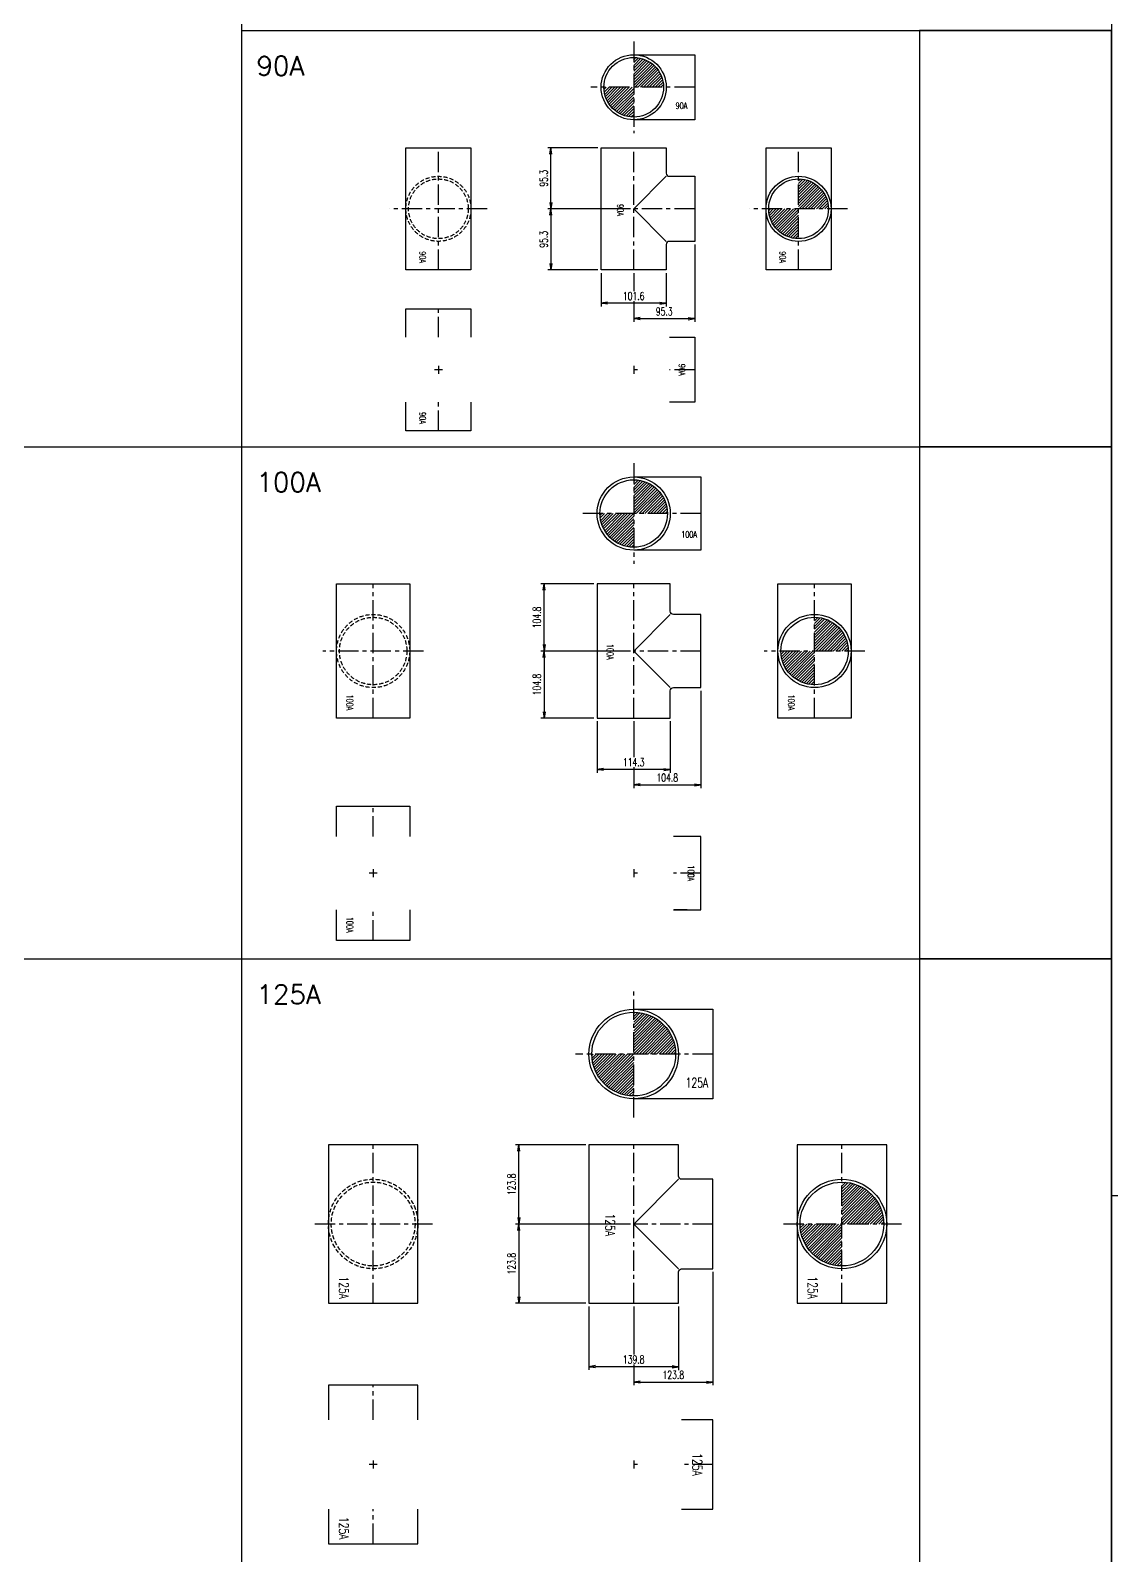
# Model space of a CAD drawing. Header units: millimetres. Extents: x 2090 to 42062, y -14812 to 2738.
# Drawn here: x 6637 to 8325, y -3684 to -1302 of the extents above; entities that cross this region are included whole.
import ezdxf

# ---------------------------------------------------------------- set-up
doc = ezdxf.new("R2010")
doc.units = ezdxf.units.MM
doc.header["$PDMODE"] = 35
for name, pattern in [('CENTER', [50.79999999999998, 31.75, -6.349999999999998, 6.349999999999998, -6.349999999999998]), ('CENTER2', [1.125, 0.75, -0.125, 0.125, -0.125]), ('HIDDEN', [9.524999999999999, 6.35, -3.175])]:
    doc.linetypes.add(name, pattern=pattern)
for name, color, linetype in [('#配管（SUS)', 220, 'Continuous'), ('DIM', 1, 'Continuous'), ('skeleton', 7, 'Continuous')]:
    doc.layers.add(name, color=color, linetype=linetype)
doc.styles.add('kpk', font='romans.shx', dxfattribs={"width": 0.7, "bigfont": 'extfont2.shx'})
doc.styles.get("Standard").update_dxf_attribs({"font": 'romans.shx', "bigfont": 'extfont.shx'})
doc.dimstyles.new('1／5～KPK', dxfattribs={"dimscale": 5, "dimtxt": 2.5, "dimasz": 2, "dimexe": 1, "dimexo": 1, "dimgap": 1, "dimtad": 3, "dimdsep": 46, "dimtxsty": 'kpk', "dimblk": 'OPEN', "dimcen": 2.5, "dimclrd": 9, "dimclre": 9, "dimclrt": 4, "dimadec": 1, "dimazin": 2, "dimtfac": 1, "dimtmove": 0, "dimatfit": 2, "dimldrblk": 'OPEN', "dimfxl": 1, "dimtfill": 1, "dimlwd": -1, "dimlwe": -1, "dimarcsym": 1})

# ---------------------------------------------------------------- blocks, each defined once
blk = doc.blocks.new('_Open')
at = {"color": 0, "linetype": 'ByBlock', "lineweight": -2}
for p, q in [((-1, 0.1666666666666666), (0, 0)), ((-1, -0.1666666666666666), (0, 0)), ((0, 0), (-1, 0))]:
    blk.add_line(p, q, dxfattribs=at)
blk = doc.blocks.new('*D237')
at = {"layer": 'Defpoints', "color": 0, "linetype": 'ByBlock', "transparency": 16777216}
for p in [(7674.552538908018, -1631.735004271252), (7579.252538908029, -1676.235004271252), (7674.552538908018, -1752.387991313519)]:
    blk.add_point(p, dxfattribs=at)
at = {"layer": 'DIM', "color": 9, "transparency": 16777216}
for p, q in [((7674.552538908018, -1636.735004271252), (7674.552538908018, -1757.387991313519)), ((7579.252538908029, -1681.235004271252), (7579.252538908029, -1757.387991313519)), ((7589.252538908029, -1752.387991313519), (7664.552538908018, -1752.387991313519))]:
    blk.add_line(p, q, dxfattribs=at)
at = {"layer": 'DIM', "color": 9, "linetype": 'ByBlock', "transparency": 16777216, "xscale": 10, "yscale": 10, "zscale": 10, "rotation": 180}
blk.add_blockref('_Open', (7579.252538908029, -1752.387991313519), dxfattribs=at)
at = {"layer": 'DIM', "color": 9, "linetype": 'ByBlock', "transparency": 16777216, "xscale": 10, "yscale": 10, "zscale": 10}
blk.add_blockref('_Open', (7674.552538908018, -1752.387991313519), dxfattribs=at)
at = {"layer": 'DIM', "color": 4, "linetype": 'ByBlock', "transparency": 16777216, "insert": (7626.902538908023, -1741.137991313519), "char_height": 12.5, "attachment_point": 5, "style": 'kpk', "bg_fill": 3, "box_fill_scale": 1.1, "bg_fill_color": 256, "bg_fill_true_color": 13158600, "bg_fill_transparency": 0}
blk.add_mtext('95.3', dxfattribs=at)
blk = doc.blocks.new('*D238')
at = {"layer": 'Defpoints', "color": 0, "linetype": 'ByBlock', "transparency": 16777216}
for p in [(7528.452538908026, -1676.235004271252), (7630.052538908018, -1676.235004271252), (7528.452538908026, -1728.387991313519)]:
    blk.add_point(p, dxfattribs=at)
at = {"layer": 'DIM', "color": 9, "transparency": 16777216}
for p, q in [((7528.452538908026, -1681.235004271252), (7528.452538908026, -1733.387991313519)), ((7630.052538908018, -1681.235004271252), (7630.052538908018, -1733.387991313519)), ((7620.052538908018, -1728.387991313519), (7538.452538908026, -1728.387991313519))]:
    blk.add_line(p, q, dxfattribs=at)
at = {"layer": 'DIM', "color": 9, "linetype": 'ByBlock', "transparency": 16777216, "xscale": 10, "yscale": 10, "zscale": 10, "rotation": 180}
blk.add_blockref('_Open', (7528.452538908026, -1728.387991313519), dxfattribs=at)
at = {"layer": 'DIM', "color": 9, "linetype": 'ByBlock', "transparency": 16777216, "xscale": 10, "yscale": 10, "zscale": 10}
blk.add_blockref('_Open', (7630.052538908018, -1728.387991313519), dxfattribs=at)
at = {"layer": 'DIM', "color": 4, "linetype": 'ByBlock', "transparency": 16777216, "insert": (7579.252538908022, -1717.137991313519), "char_height": 12.5, "attachment_point": 5, "style": 'kpk', "bg_fill": 3, "box_fill_scale": 1.1, "bg_fill_color": 256, "bg_fill_true_color": 13158600, "bg_fill_transparency": 0}
blk.add_mtext('101.6', dxfattribs=at)
blk = doc.blocks.new('*D239')
at = {"layer": 'Defpoints', "color": 0, "linetype": 'ByBlock', "transparency": 16777216}
for p in [(7579.252538908033, -1580.935004271265), (7449.950269848992, -1676.235004271253), (7528.45253890803, -1676.235004271253)]:
    blk.add_point(p, dxfattribs=at)
at = {"layer": 'DIM', "color": 9, "transparency": 16777216}
for p, q in [((7574.252538908033, -1580.935004271265), (7444.950269848992, -1580.935004271265)), ((7449.950269848992, -1590.935004271265), (7449.950269848992, -1666.235004271253)), ((7523.45253890803, -1676.235004271253), (7444.950269848992, -1676.235004271253))]:
    blk.add_line(p, q, dxfattribs=at)
at = {"layer": 'DIM', "color": 9, "linetype": 'ByBlock', "transparency": 16777216, "xscale": 10, "yscale": 10, "zscale": 10}
for p, rotation in [((7449.950269848992, -1580.935004271265), 90), ((7449.950269848992, -1676.235004271253), 270)]:
    blk.add_blockref('_Open', p, dxfattribs=dict(at, rotation=rotation))
at = {"layer": 'DIM', "color": 4, "linetype": 'ByBlock', "transparency": 16777216, "insert": (7438.700269848991, -1628.58500427126), "char_height": 12.5, "attachment_point": 5, "rotation": 90, "style": 'kpk', "bg_fill": 3, "box_fill_scale": 1.1, "bg_fill_color": 256, "bg_fill_true_color": 13158600, "bg_fill_transparency": 0}
blk.add_mtext('95.3', dxfattribs=at)
blk = doc.blocks.new('*D240')
at = {"layer": 'Defpoints', "color": 0, "linetype": 'ByBlock', "transparency": 16777216}
for p in [(7449.950269848992, -1485.635004271276), (7528.45253890803, -1485.635004271276), (7579.252538908033, -1580.935004271265)]:
    blk.add_point(p, dxfattribs=at)
at = {"layer": 'DIM', "color": 9, "transparency": 16777216}
for p, q in [((7523.45253890803, -1485.635004271276), (7444.950269848992, -1485.635004271276)), ((7449.950269848992, -1570.935004271265), (7449.950269848992, -1495.635004271276)), ((7574.252538908033, -1580.935004271265), (7444.950269848992, -1580.935004271265))]:
    blk.add_line(p, q, dxfattribs=at)
at = {"layer": 'DIM', "color": 9, "linetype": 'ByBlock', "transparency": 16777216, "xscale": 10, "yscale": 10, "zscale": 10}
for p, rotation in [((7449.950269848992, -1485.635004271276), 90), ((7449.950269848992, -1580.935004271265), 270)]:
    blk.add_blockref('_Open', p, dxfattribs=dict(at, rotation=rotation))
at = {"layer": 'DIM', "color": 4, "linetype": 'ByBlock', "transparency": 16777216, "insert": (7438.700269848991, -1533.285004271272), "char_height": 12.5, "attachment_point": 5, "rotation": 90, "style": 'kpk', "bg_fill": 3, "box_fill_scale": 1.1, "bg_fill_color": 256, "bg_fill_true_color": 13158600, "bg_fill_transparency": 0}
blk.add_mtext('95.3', dxfattribs=at)
blk = doc.blocks.new('*D241')
at = {"layer": 'Defpoints', "color": 0, "linetype": 'ByBlock', "transparency": 16777216}
for p in [(7439.292824963381, -2166.72579457863), (7522.102538908039, -2166.72579457863), (7579.252538908033, -2271.525794578618)]:
    blk.add_point(p, dxfattribs=at)
at = {"layer": 'DIM', "color": 9, "transparency": 16777216}
for p, q in [((7517.102538908039, -2166.72579457863), (7434.292824963381, -2166.72579457863)), ((7439.292824963381, -2261.525794578618), (7439.292824963381, -2176.72579457863)), ((7574.252538908033, -2271.525794578618), (7434.292824963381, -2271.525794578618))]:
    blk.add_line(p, q, dxfattribs=at)
at = {"layer": 'DIM', "color": 9, "linetype": 'ByBlock', "transparency": 16777216, "xscale": 10, "yscale": 10, "zscale": 10}
for p, rotation in [((7439.292824963381, -2166.72579457863), 90), ((7439.292824963381, -2271.525794578618), 270)]:
    blk.add_blockref('_Open', p, dxfattribs=dict(at, rotation=rotation))
at = {"layer": 'DIM', "color": 4, "linetype": 'ByBlock', "transparency": 16777216, "insert": (7428.042824963378, -2219.125794578626), "char_height": 12.5, "attachment_point": 5, "rotation": 90, "style": 'kpk', "bg_fill": 3, "box_fill_scale": 1.1, "bg_fill_color": 256, "bg_fill_true_color": 13158600, "bg_fill_transparency": 0}
blk.add_mtext('104.8', dxfattribs=at)
blk = doc.blocks.new('*D242')
at = {"layer": 'Defpoints', "color": 0, "linetype": 'ByBlock', "transparency": 16777216}
for p in [(7579.252538908033, -2271.525794578618), (7439.292824963381, -2376.325794578606), (7522.102538908039, -2376.325794578606)]:
    blk.add_point(p, dxfattribs=at)
at = {"layer": 'DIM', "color": 9, "transparency": 16777216}
for p, q in [((7574.252538908033, -2271.525794578618), (7434.292824963381, -2271.525794578618)), ((7439.292824963381, -2281.525794578618), (7439.292824963381, -2366.325794578606)), ((7517.102538908039, -2376.325794578606), (7434.292824963381, -2376.325794578606))]:
    blk.add_line(p, q, dxfattribs=at)
at = {"layer": 'DIM', "color": 9, "linetype": 'ByBlock', "transparency": 16777216, "xscale": 10, "yscale": 10, "zscale": 10}
for p, rotation in [((7439.292824963381, -2271.525794578618), 90), ((7439.292824963381, -2376.325794578606), 270)]:
    blk.add_blockref('_Open', p, dxfattribs=dict(at, rotation=rotation))
at = {"layer": 'DIM', "color": 4, "linetype": 'ByBlock', "transparency": 16777216, "insert": (7428.042824963378, -2323.925794578614), "char_height": 12.5, "attachment_point": 5, "rotation": 90, "style": 'kpk', "bg_fill": 3, "box_fill_scale": 1.1, "bg_fill_color": 256, "bg_fill_true_color": 13158600, "bg_fill_transparency": 0}
blk.add_mtext('104.8', dxfattribs=at)
blk = doc.blocks.new('*D243')
at = {"layer": 'Defpoints', "color": 0, "linetype": 'ByBlock', "transparency": 16777216}
for p in [(7684.052538908032, -2328.675794578611), (7579.252538908037, -2376.325794578605), (7684.052538908032, -2480.531976559013)]:
    blk.add_point(p, dxfattribs=at)
at = {"layer": 'DIM', "color": 9, "transparency": 16777216}
for p, q in [((7684.052538908032, -2333.675794578611), (7684.052538908032, -2485.531976559013)), ((7579.252538908037, -2381.325794578605), (7579.252538908037, -2485.531976559013)), ((7589.252538908037, -2480.531976559013), (7674.052538908032, -2480.531976559013))]:
    blk.add_line(p, q, dxfattribs=at)
at = {"layer": 'DIM', "color": 9, "linetype": 'ByBlock', "transparency": 16777216, "xscale": 10, "yscale": 10, "zscale": 10, "rotation": 180}
blk.add_blockref('_Open', (7579.252538908037, -2480.531976559013), dxfattribs=at)
at = {"layer": 'DIM', "color": 9, "linetype": 'ByBlock', "transparency": 16777216, "xscale": 10, "yscale": 10, "zscale": 10}
blk.add_blockref('_Open', (7684.052538908032, -2480.531976559013), dxfattribs=at)
at = {"layer": 'DIM', "color": 4, "linetype": 'ByBlock', "transparency": 16777216, "insert": (7631.652538908034, -2469.281976559013), "char_height": 12.5, "attachment_point": 5, "style": 'kpk', "bg_fill": 3, "box_fill_scale": 1.1, "bg_fill_color": 256, "bg_fill_true_color": 13158600, "bg_fill_transparency": 0}
blk.add_mtext('104.8', dxfattribs=at)
blk = doc.blocks.new('*D244')
at = {"layer": 'Defpoints', "color": 0, "linetype": 'ByBlock', "transparency": 16777216}
for p in [(7522.102538908035, -2376.325794578605), (7636.402538908038, -2376.325794578605), (7522.102538908035, -2456.531976559013)]:
    blk.add_point(p, dxfattribs=at)
at = {"layer": 'DIM', "color": 9, "transparency": 16777216}
for p, q in [((7522.102538908035, -2381.325794578605), (7522.102538908035, -2461.531976559013)), ((7636.402538908038, -2381.325794578605), (7636.402538908038, -2461.531976559013)), ((7626.402538908038, -2456.531976559013), (7532.102538908035, -2456.531976559013))]:
    blk.add_line(p, q, dxfattribs=at)
at = {"layer": 'DIM', "color": 9, "linetype": 'ByBlock', "transparency": 16777216, "xscale": 10, "yscale": 10, "zscale": 10, "rotation": 180}
blk.add_blockref('_Open', (7522.102538908035, -2456.531976559013), dxfattribs=at)
at = {"layer": 'DIM', "color": 9, "linetype": 'ByBlock', "transparency": 16777216, "xscale": 10, "yscale": 10, "zscale": 10}
blk.add_blockref('_Open', (7636.402538908038, -2456.531976559013), dxfattribs=at)
at = {"layer": 'DIM', "color": 4, "linetype": 'ByBlock', "transparency": 16777216, "insert": (7579.252538908037, -2445.281976559013), "char_height": 12.5, "attachment_point": 5, "style": 'kpk', "bg_fill": 3, "box_fill_scale": 1.1, "bg_fill_color": 256, "bg_fill_true_color": 13158600, "bg_fill_transparency": 0}
blk.add_mtext('114.3', dxfattribs=at)
blk = doc.blocks.new('*D245')
at = {"layer": 'Defpoints', "color": 0, "linetype": 'ByBlock', "transparency": 16777216}
for p in [(7399.85655425756, -3042.612749845841), (7509.352538908024, -3042.612749845841), (7579.252538908033, -3166.41274984583)]:
    blk.add_point(p, dxfattribs=at)
at = {"layer": 'DIM', "color": 9, "transparency": 16777216}
for p, q in [((7504.352538908024, -3042.612749845841), (7394.85655425756, -3042.612749845841)), ((7399.85655425756, -3156.41274984583), (7399.85655425756, -3052.612749845841)), ((7574.252538908033, -3166.41274984583), (7394.85655425756, -3166.41274984583))]:
    blk.add_line(p, q, dxfattribs=at)
at = {"layer": 'DIM', "color": 9, "linetype": 'ByBlock', "transparency": 16777216, "xscale": 10, "yscale": 10, "zscale": 10}
for p, rotation in [((7399.85655425756, -3042.612749845841), 90), ((7399.85655425756, -3166.41274984583), 270)]:
    blk.add_blockref('_Open', p, dxfattribs=dict(at, rotation=rotation))
at = {"layer": 'DIM', "color": 4, "linetype": 'ByBlock', "transparency": 16777216, "insert": (7388.606554257557, -3104.512749845837), "char_height": 12.5, "attachment_point": 5, "rotation": 90, "style": 'kpk', "bg_fill": 3, "box_fill_scale": 1.1, "bg_fill_color": 256, "bg_fill_true_color": 13158600, "bg_fill_transparency": 0}
blk.add_mtext('123.8', dxfattribs=at)
blk = doc.blocks.new('*D246')
at = {"layer": 'Defpoints', "color": 0, "linetype": 'ByBlock', "transparency": 16777216}
for p in [(7579.252538908033, -3166.41274984583), (7399.85655425756, -3290.212749845819), (7509.352538908024, -3290.212749845819)]:
    blk.add_point(p, dxfattribs=at)
at = {"layer": 'DIM', "color": 9, "transparency": 16777216}
for p, q in [((7574.252538908033, -3166.41274984583), (7394.85655425756, -3166.41274984583)), ((7399.85655425756, -3176.41274984583), (7399.85655425756, -3280.212749845819)), ((7504.352538908024, -3290.212749845819), (7394.85655425756, -3290.212749845819))]:
    blk.add_line(p, q, dxfattribs=at)
at = {"layer": 'DIM', "color": 9, "linetype": 'ByBlock', "transparency": 16777216, "xscale": 10, "yscale": 10, "zscale": 10}
for p, rotation in [((7399.85655425756, -3166.41274984583), 90), ((7399.85655425756, -3290.212749845819), 270)]:
    blk.add_blockref('_Open', p, dxfattribs=dict(at, rotation=rotation))
at = {"layer": 'DIM', "color": 4, "linetype": 'ByBlock', "transparency": 16777216, "insert": (7388.606554257557, -3228.312749845826), "char_height": 12.5, "attachment_point": 5, "rotation": 90, "style": 'kpk', "bg_fill": 3, "box_fill_scale": 1.1, "bg_fill_color": 256, "bg_fill_true_color": 13158600, "bg_fill_transparency": 0}
blk.add_mtext('123.8', dxfattribs=at)
blk = doc.blocks.new('*D247')
at = {"layer": 'Defpoints', "color": 0, "linetype": 'ByBlock', "transparency": 16777216}
for p in [(7703.052538908018, -3236.312749845823), (7579.252538908029, -3290.212749845817), (7703.052538908018, -3413.25436139855)]:
    blk.add_point(p, dxfattribs=at)
at = {"layer": 'DIM', "color": 9, "transparency": 16777216}
for p, q in [((7703.052538908018, -3241.312749845823), (7703.052538908018, -3418.25436139855)), ((7579.252538908029, -3295.212749845817), (7579.252538908029, -3418.25436139855)), ((7589.252538908029, -3413.25436139855), (7693.052538908018, -3413.25436139855))]:
    blk.add_line(p, q, dxfattribs=at)
at = {"layer": 'DIM', "color": 9, "linetype": 'ByBlock', "transparency": 16777216, "xscale": 10, "yscale": 10, "zscale": 10, "rotation": 180}
blk.add_blockref('_Open', (7579.252538908029, -3413.25436139855), dxfattribs=at)
at = {"layer": 'DIM', "color": 9, "linetype": 'ByBlock', "transparency": 16777216, "xscale": 10, "yscale": 10, "zscale": 10}
blk.add_blockref('_Open', (7703.052538908018, -3413.25436139855), dxfattribs=at)
at = {"layer": 'DIM', "color": 4, "linetype": 'ByBlock', "transparency": 16777216, "insert": (7641.152538908023, -3402.00436139855), "char_height": 12.5, "attachment_point": 5, "style": 'kpk', "bg_fill": 3, "box_fill_scale": 1.1, "bg_fill_color": 256, "bg_fill_true_color": 13158600, "bg_fill_transparency": 0}
blk.add_mtext('123.8', dxfattribs=at)
blk = doc.blocks.new('*D248')
at = {"layer": 'Defpoints', "color": 0, "linetype": 'ByBlock', "transparency": 16777216}
for p in [(7509.352538908021, -3290.212749845817), (7649.152538908023, -3290.212749845817), (7509.352538908021, -3389.25436139855)]:
    blk.add_point(p, dxfattribs=at)
at = {"layer": 'DIM', "color": 9, "transparency": 16777216}
for p, q in [((7509.352538908021, -3295.212749845817), (7509.352538908021, -3394.25436139855)), ((7649.152538908023, -3295.212749845817), (7649.152538908023, -3394.25436139855)), ((7639.152538908023, -3389.25436139855), (7519.352538908021, -3389.25436139855))]:
    blk.add_line(p, q, dxfattribs=at)
at = {"layer": 'DIM', "color": 9, "linetype": 'ByBlock', "transparency": 16777216, "xscale": 10, "yscale": 10, "zscale": 10, "rotation": 180}
blk.add_blockref('_Open', (7509.352538908021, -3389.25436139855), dxfattribs=at)
at = {"layer": 'DIM', "color": 9, "linetype": 'ByBlock', "transparency": 16777216, "xscale": 10, "yscale": 10, "zscale": 10}
blk.add_blockref('_Open', (7649.152538908023, -3389.25436139855), dxfattribs=at)
at = {"layer": 'DIM', "color": 4, "linetype": 'ByBlock', "transparency": 16777216, "insert": (7579.252538908022, -3378.00436139855), "char_height": 12.5, "attachment_point": 5, "style": 'kpk', "bg_fill": 3, "box_fill_scale": 1.1, "bg_fill_color": 256, "bg_fill_true_color": 13158600, "bg_fill_transparency": 0}
blk.add_mtext('139.8', dxfattribs=at)
blk = doc.blocks.new('(SUS)90A-T-1')
at = {"layer": '#配管（SUS)', "color": 2, "linetype": 'CENTER'}
for p, q in [((0, -95.29999999998836), (0, 95.29999999998836)), ((95.29999999998836, 0), (0, 0))]:
    blk.add_line(p, q, dxfattribs=at)
at = {"layer": '#配管（SUS)', "color": 0, "linetype": 'ByBlock'}
for p, q in [((50.79999999998836, 50.79999999998836), (0, 0)), ((0, 0), (50.79999999998836, -50.79999999998836))]:
    blk.add_line(p, q, dxfattribs=at)
blk.add_lwpolyline([(95.29999999998836, 50.79999999998836), (95.29999999998836, -50.79999999998836), (55.79999999998836, -50.79999999998836, 0.414213562373095), (50.79999999998836, -55.79999999998836), (50.79999999998836, -95.29999999998836), (-50.80000000000291, -95.29999999998836), (-50.80000000000291, 95.29999999998836), (50.79999999998836, 95.29999999998836), (50.79999999998836, 55.79999999998836, 0.414213562373095), (55.79999999998836, 50.79999999998836)], format="xyb", close=True, dxfattribs=at)
at = {"layer": 'Defpoints', "color": 5, "insert": (-20.82184987053915, -1.864753019643558), "char_height": 10, "attachment_point": 5, "rotation": 270}
blk.add_mtext('{\\W0.7;90A}', dxfattribs=at)
blk = doc.blocks.new('(SUS)90A-T-2')
at = {"layer": '#配管（SUS)'}
h = blk.add_hatch(dxfattribs=at)
h.set_pattern_fill('ANSI31', color=252)
h.set_pattern_definition([(45, (-7836.690898703226, 1580.935004271264), (-2.245064030267288, 2.245064030267288), [])])
h.paths.add_polyline_path([(0, 0), (-46.60000000000127, 0, 0.4142135623730951), (0, -46.60000000000127)])
h.paths.add_polyline_path([(0, 46.60000000000127), (0, 0), (46.60000000000127, 0, 0.4142135623730949)])
at = {"layer": '#配管（SUS)', "color": 2, "linetype": 'CENTER'}
for p, q in [((0, -95.29999999998836), (0, 95.29999999998836)), ((76.23999999999069, 0), (-76.23999999999069, 0))]:
    blk.add_line(p, q, dxfattribs=at)
at = {"layer": '#配管（SUS)', "color": 0, "linetype": 'ByBlock'}
blk.add_lwpolyline([(50.79999999998836, 95.29999999998836), (50.79999999998836, -95.29999999998836), (-50.80000000000291, -95.29999999998836), (-50.80000000000291, 95.29999999998836)], close=True, dxfattribs=at)
for radius in [50.80000000000018, 46.60000000000128]:
    blk.add_circle((0, 0), radius, dxfattribs=at)
at = {"layer": 'Defpoints', "color": 5, "insert": (-24.7477770732512, -75.39422515526212), "char_height": 10, "attachment_point": 5, "rotation": 270}
blk.add_mtext('{\\W0.7;90A}', dxfattribs=at)
blk = doc.blocks.new('(SUS)90A-T-3')
at = {"layer": '#配管（SUS)'}
h = blk.add_hatch(dxfattribs=at)
h.set_pattern_fill('ANSI31', color=252)
h.set_pattern_definition([(45, (-7579.252538908029, 1391.097479002451), (-2.245064030267288, 2.245064030267288), [])])
h.paths.add_polyline_path([(0, 0), (-46.60000000000127, 0, 0.4142135623730951), (0, -46.60000000000127)])
h.paths.add_polyline_path([(0, 46.60000000000127), (0, 0), (46.60000000000127, 0, 0.414213562373095)])
at = {"layer": '#配管（SUS)', "color": 2, "linetype": 'CENTER'}
for p, q in [((0, 71.47499999999127), (0, -71.47499999999127)), ((95.29999999998836, 0), (-67.04927942909126, 0))]:
    blk.add_line(p, q, dxfattribs=at)
at = {"layer": '#配管（SUS)', "color": 0, "linetype": 'ByBlock'}
blk.add_lwpolyline([(0, 50.79999999987194), (95.29999999998836, 50.79999999987194), (95.29999999998836, -50.80000000001746), (0, -50.80000000001746)], dxfattribs=at)
for radius in [50.80000000000018, 46.60000000000128]:
    blk.add_circle((0, 0), radius, dxfattribs=at)
at = {"layer": 'Defpoints', "color": 5, "insert": (74.51987999909034, -28.81073189285235), "char_height": 10, "attachment_point": 5}
blk.add_mtext('{\\W0.7;90A}', dxfattribs=at)
blk = doc.blocks.new('(SUS)90A-T-4')
at = {"layer": '#配管（SUS)', "color": 2, "linetype": 'CENTER'}
for p, q in [((0, -95.29999999998836), (0, 95.29999999998836)), ((76.23999999999069, 0), (-76.23999999999069, 0))]:
    blk.add_line(p, q, dxfattribs=at)
at = {"layer": '#配管（SUS)', "color": 0, "linetype": 'ByBlock'}
blk.add_lwpolyline([(50.79999999998836, 95.29999999998836), (50.79999999998836, -95.29999999998836), (-50.80000000000291, -95.29999999998836), (-50.80000000000291, 95.29999999998836)], close=True, dxfattribs=at)
at = {"layer": '#配管（SUS)', "color": 252, "linetype": 'HIDDEN'}
for radius in [50.80000000000018, 46.60000000000128]:
    blk.add_circle((0, 0), radius, dxfattribs=at)
at = {"layer": 'Defpoints', "color": 5, "insert": (-24.7477770732512, -75.39422515526212), "char_height": 10, "attachment_point": 5, "rotation": 270}
blk.add_mtext('{\\W0.7;90A}', dxfattribs=at)
blk = doc.blocks.new('(SUS)90A-T-5')
at = {"layer": '#配管（SUS)', "color": 2, "linetype": 'CENTER'}
for p, q in [((0, 50.79999999998836), (0, 95.29999999998836)), ((6.150000000003274, 0), (-6.149999999996908, 0)), ((3.637978807091713e-12, 6.150000000001455), (-3.637978807091713e-12, -6.150000000001455)), ((0, -95.29999999998836), (9.094947017729282e-13, -50.79999999998836))]:
    blk.add_line(p, q, dxfattribs=at)
at = {"layer": '#配管（SUS)', "color": 0, "linetype": 'ByBlock'}
for points in [[(-50.80000000000291, 50.79999999998836), (-50.80000000000291, 95.29999999998836), (50.79999999998836, 95.29999999998836), (50.79999999998836, 50.79999999998836)], [(50.79999999998836, -50.79999999998836), (50.79999999998836, -95.29999999998836), (-50.80000000000291, -95.29999999998836), (-50.80000000000291, -50.79999999998836)]]:
    blk.add_lwpolyline(points, dxfattribs=at)
at = {"layer": 'Defpoints', "color": 5, "insert": (-24.7477770732512, -75.39422515526212), "char_height": 10, "attachment_point": 5, "rotation": 270}
blk.add_mtext('{\\W0.7;90A}', dxfattribs=at)
blk = doc.blocks.new('(SUS)90A-T-6')
at = {"layer": '#配管（SUS)', "color": 2, "linetype": 'CENTER'}
for p, q in [((3.637978807091713e-12, 6.150000000001455), (-3.637978807091713e-12, -6.150000000001455)), ((6.150000000003274, 0), (0, 0)), ((95.29999999998836, 0), (55.79999999998745, 2.273736754432321e-13))]:
    blk.add_line(p, q, dxfattribs=at)
at = {"layer": '#配管（SUS)', "color": 0, "linetype": 'ByBlock'}
blk.add_lwpolyline([(55.79999999998836, 50.79999999998836), (95.29999999998836, 50.79999999998836), (95.29999999998836, -50.79999999998836), (55.79999999998836, -50.79999999998836)], dxfattribs=at)
at = {"layer": 'Defpoints', "color": 5, "insert": (75.54999999998836, 0), "char_height": 10, "attachment_point": 5, "rotation": 270}
blk.add_mtext('{\\W0.7;90A}', dxfattribs=at)
blk = doc.blocks.new('(SUS)100A-T-1')
at = {"layer": '#配管（SUS)', "color": 2, "linetype": 'CENTER'}
for p, q in [((0, -104.7999999999884), (0, 104.7999999999884)), ((104.8000000000029, 0), (0, 0))]:
    blk.add_line(p, q, dxfattribs=at)
at = {"layer": '#配管（SUS)', "color": 0, "linetype": 'ByBlock'}
for p, q in [((57.15000000000873, 57.14999999999418), (0, 0)), ((0, 0), (57.15000000000873, -57.14999999999418))]:
    blk.add_line(p, q, dxfattribs=at)
blk.add_lwpolyline([(104.8000000000029, -57.14999999999418), (104.8000000000029, 57.14999999999418), (62.15000000000873, 57.14999999999418, -0.414213562373095), (57.15000000000873, 62.14999999999418), (57.15000000000873, 104.7999999999884), (-57.14999999999418, 104.7999999999884), (-57.14999999999418, -104.7999999999884), (57.15000000000873, -104.7999999999884), (57.15000000000873, -62.14999999990687, -0.414213562373095), (62.15000000000873, -57.14999999990687)], format="xyb", close=True, dxfattribs=at)
at = {"layer": 'Defpoints', "color": 5, "insert": (-36.77988788111543, -1.186124690309953), "char_height": 10, "attachment_point": 5, "rotation": 270}
blk.add_mtext('{\\W0.7;100A}', dxfattribs=at)
blk = doc.blocks.new('(SUS)100A-T-2')
at = {"layer": '#配管（SUS)'}
h = blk.add_hatch(dxfattribs=at)
h.set_pattern_fill('ANSI31', color=252)
h.set_pattern_definition([(45, (-7861.693079413442, 2271.525794578617), (-2.245064030267288, 2.245064030267288), [])])
h.paths.add_polyline_path([(0, 0), (-52.65000000000055, 0, 0.414213562373095), (0, -52.65000000000009)])
h.paths.add_polyline_path([(0, 52.65000000000009), (0, 0), (52.65000000000055, 0, 0.414213562373095)])
at = {"layer": '#配管（SUS)', "color": 2, "linetype": 'CENTER'}
for p, q in [((0, -104.7999999999884), (0, 104.7999999999884)), ((78.60000000000218, 0), (-78.60000000000218, 0))]:
    blk.add_line(p, q, dxfattribs=at)
at = {"layer": '#配管（SUS)', "color": 0, "linetype": 'ByBlock'}
blk.add_lwpolyline([(57.14999999997963, 104.7999999999884), (57.15000000000873, -104.7999999999884), (-57.15000000002328, -104.7999999999884), (-57.14999999997963, 104.7999999999884)], close=True, dxfattribs=at)
for radius in [57.15000000000236, 52.65000000000011]:
    blk.add_circle((0, 0), radius, dxfattribs=at)
at = {"layer": 'Defpoints', "color": 5, "insert": (-36.35444359475514, -80.33947431691558), "char_height": 10, "attachment_point": 5, "rotation": 270}
blk.add_mtext('{\\W0.7;100A}', dxfattribs=at)
blk = doc.blocks.new('(SUS)100A-T-3')
at = {"layer": '#配管（SUS)'}
h = blk.add_hatch(dxfattribs=at)
h.set_pattern_fill('ANSI31', color=252)
h.set_pattern_definition([(45, (-7579.252538908029, 2056.809320957839), (-2.245064030267288, 2.245064030267288), [])])
h.paths.add_polyline_path([(0, 0), (-52.65000000000055, 0, 0.414213562373095), (0, -52.65000000000009)])
h.paths.add_polyline_path([(0, 52.65000000000009), (0, 0), (52.65000000000055, 0, 0.414213562373095)])
at = {"layer": '#配管（SUS)', "color": 2, "linetype": 'CENTER'}
for p, q in [((0, 78.60000000000241), (0, -78.60000000000218)), ((104.8000000000029, 0), (-80.02034265552356, 0))]:
    blk.add_line(p, q, dxfattribs=at)
at = {"layer": '#配管（SUS)', "color": 0, "linetype": 'ByBlock'}
blk.add_lwpolyline([(0, 57.15000000011082), (104.8000000000029, 57.15000000011082), (104.8000000000029, -57.14999999990687), (0, -57.14999999990687)], dxfattribs=at)
for radius in [57.15000000000236, 52.65000000000011]:
    blk.add_circle((0, 0), radius, dxfattribs=at)
at = {"layer": 'Defpoints', "color": 5, "insert": (86.54804313119894, -32.65071197316865), "char_height": 10, "attachment_point": 5}
blk.add_mtext('{\\W0.7;100A}', dxfattribs=at)
blk = doc.blocks.new('(SUS)100A-T-4')
at = {"layer": '#配管（SUS)', "color": 2, "linetype": 'CENTER'}
for p, q in [((0, -104.7999999999884), (0, 104.7999999999884)), ((78.60000000000218, 0), (-78.60000000000218, 0))]:
    blk.add_line(p, q, dxfattribs=at)
at = {"layer": '#配管（SUS)', "color": 0, "linetype": 'ByBlock'}
blk.add_lwpolyline([(57.14999999997963, 104.7999999999884), (57.15000000000873, -104.7999999999884), (-57.15000000002328, -104.7999999999884), (-57.14999999997963, 104.7999999999884)], close=True, dxfattribs=at)
at = {"layer": '#配管（SUS)', "color": 252, "linetype": 'HIDDEN'}
for radius in [57.15000000000236, 52.65000000000011]:
    blk.add_circle((0, 0), radius, dxfattribs=at)
at = {"layer": 'Defpoints', "color": 5, "insert": (-36.35444359475514, -80.3394743169165), "char_height": 10, "attachment_point": 5, "rotation": 270}
blk.add_mtext('{\\W0.7;100A}', dxfattribs=at)
blk = doc.blocks.new('(SUS)100A-T-5')
at = {"layer": '#配管（SUS)', "color": 2, "linetype": 'CENTER'}
for p, q in [((3.637978807091713e-12, 57.14999999999327), (3.637978807091713e-12, 104.7999999999884)), ((6.150000000003274, 0), (-6.149999999996908, 0)), ((3.637978807091713e-12, 6.150000000001455), (-3.637978807091713e-12, -6.150000000001455)), ((3.637978807091713e-12, -104.7999999999884), (2.728484105318785e-12, -57.14999999995143))]:
    blk.add_line(p, q, dxfattribs=at)
at = {"layer": '#配管（SUS)', "color": 0, "linetype": 'ByBlock'}
for points in [[(-57.14999999998599, 57.14999999999327), (-57.14999999997599, 104.7999999999884), (57.14999999998327, 104.7999999999884), (57.14999999998963, 57.14999999999327)], [(57.150000000006, -57.14999999995143), (57.15000000001237, -104.7999999999884), (-57.15000000001965, -104.7999999999884), (-57.15000000000964, -57.14999999995143)]]:
    blk.add_lwpolyline(points, dxfattribs=at)
at = {"layer": 'Defpoints', "color": 5, "insert": (-36.3544435947515, -80.3394743169165), "char_height": 10, "attachment_point": 5, "rotation": 270}
blk.add_mtext('{\\W0.7;100A}', dxfattribs=at)
blk = doc.blocks.new('(SUS)100A-T-6')
at = {"layer": '#配管（SUS)', "color": 0, "linetype": 'ByBlock'}
blk.add_line((83.47500000002492, 57.14999999997872), (62.15000000002692, 57.14999999997872), dxfattribs=at)
at = {"layer": '#配管（SUS)', "color": 2, "linetype": 'CENTER'}
for p, q in [((3.637978807091713e-12, 6.150000000001455), (-3.637978807091713e-12, -6.150000000001455)), ((6.150000000003274, 0), (0, 0)), ((104.800000000022, -1.546140993013978e-11), (62.15000000002783, -1.546140993013978e-11))]:
    blk.add_line(p, q, dxfattribs=at)
at = {"layer": '#配管（SUS)', "color": 0, "linetype": 'CENTER2'}
blk.add_line((83.47500000002492, -57.14999999996598), (62.15000000002783, -57.14999999996598), dxfattribs=at)
at = {"layer": '#配管（SUS)', "color": 0, "linetype": 'ByBlock'}
blk.add_lwpolyline([(62.15000000002783, -57.14999999992233), (104.800000000022, -57.15000000000964), (104.800000000022, 57.14999999997872), (62.15000000002783, 57.14999999997872)], dxfattribs=at)
at = {"layer": 'Defpoints', "color": 5, "insert": (89.58073978015545, -1.546140993013978e-11), "char_height": 10, "attachment_point": 5, "rotation": 270}
blk.add_mtext('{\\W0.7;100A}', dxfattribs=at)
blk = doc.blocks.new('(SUS)125A-T-1')
at = {"layer": '#配管（SUS)', "color": 2, "linetype": 'CENTER'}
for p, q in [((0, -123.7999999999884), (0, 123.7999999999884)), ((123.7999999999884, 0), (0, 0))]:
    blk.add_line(p, q, dxfattribs=at)
at = {"layer": '#配管（SUS)', "color": 0, "linetype": 'ByBlock'}
blk.add_lwpolyline([(69.89999999999418, -74.89999999999418, -0.414213562373095), (74.89999999999418, -69.89999999999418), (123.7999999999884, -69.89999999999418), (123.7999999999884, 69.89999999999418), (74.89999999999418, 69.89999999999418, -0.414213562373095), (69.89999999999418, 74.89999999999418), (69.89999999999418, 123.7999999999884), (-69.90000000000873, 123.7999999999884), (-69.90000000000873, -123.7999999999884), (69.89999999999418, -123.7999999999884)], format="xyb", close=True, dxfattribs=at)
blk.add_lwpolyline([(69.89999999999418, 69.89999999999418), (0, 0), (69.89999999999418, -69.89999999999418)], dxfattribs=at)
at = {"layer": 'Defpoints', "color": 5, "insert": (-36.77988788111543, -1.186124690309953), "char_height": 15, "attachment_point": 5, "rotation": 270}
blk.add_mtext('{\\W0.7;125A}', dxfattribs=at)
blk = doc.blocks.new('(SUS)125A-T-2')
at = {"layer": '#配管（SUS)'}
h = blk.add_hatch(dxfattribs=at)
h.set_pattern_fill('ANSI31', color=252)
h.set_pattern_definition([(45, (-7904.429064885251, 3166.412749845828), (-2.245064030267288, 2.245064030267288), [])])
h.paths.add_polyline_path([(0, 0), (-65.40000000000236, 0, 0.4142135623730951), (0, -65.40000000000236)])
h.paths.add_polyline_path([(0, 65.40000000000236), (0, 0), (65.40000000000236, 0, 0.4142135623730951)])
at = {"layer": '#配管（SUS)', "color": 2, "linetype": 'CENTER'}
for p, q in [((0, -123.7999999999884), (0, 123.7999999999884)), ((92.84999999999127, 0), (-92.84999999999127, 0))]:
    blk.add_line(p, q, dxfattribs=at)
at = {"layer": '#配管（SUS)', "color": 0, "linetype": 'ByBlock'}
blk.add_lwpolyline([(-69.89999999999418, 123.7999999999884), (-69.89999999999418, -123.7999999999884), (69.90000000000873, -123.7999999999884), (69.90000000000873, 123.7999999999884)], close=True, dxfattribs=at)
for radius in [69.90000000000009, 65.40000000000236]:
    blk.add_circle((0, 0), radius, dxfattribs=at)
at = {"layer": 'Defpoints', "color": 5, "insert": (-45.7258721680555, -99.43542837767382), "char_height": 15, "attachment_point": 5, "rotation": 270}
blk.add_mtext('{\\W0.7;125A}', dxfattribs=at)
blk = doc.blocks.new('(SUS)125A-T-3')
at = {"layer": '#配管（SUS)'}
h = blk.add_hatch(dxfattribs=at)
h.set_pattern_fill('ANSI31', color=252)
h.set_pattern_definition([(45, (-7579.252538908029, 2900.933984004277), (-2.245064030267288, 2.245064030267288), [])])
h.paths.add_polyline_path([(0, 0), (-65.40000000000236, 0, 0.4142135623730951), (0, -65.40000000000236)])
h.paths.add_polyline_path([(0, 65.40000000000236), (0, 0), (65.40000000000236, 0, 0.4142135623730951)])
at = {"layer": '#配管（SUS)', "color": 2, "linetype": 'CENTER'}
for p, q in [((0, -99.03999999998996), (0, 99.03999999999087)), ((123.7999999999884, 0), (-91.10642179487331, 0))]:
    blk.add_line(p, q, dxfattribs=at)
at = {"layer": '#配管（SUS)', "color": 0, "linetype": 'ByBlock'}
blk.add_lwpolyline([(0, 69.89999999999418), (123.7999999999884, 69.89999999999418), (123.7999999999884, -69.89999999999418), (0, -69.89999999999418)], dxfattribs=at)
for radius in [69.90000000000009, 65.40000000000236]:
    blk.add_circle((0, 0), radius, dxfattribs=at)
at = {"layer": 'Defpoints', "color": 5, "insert": (98.70816774897321, -44.86834328292753), "char_height": 15, "attachment_point": 5}
blk.add_mtext('{\\W0.7;125A}', dxfattribs=at)
blk = doc.blocks.new('(SUS)125A-T-4')
at = {"layer": '#配管（SUS)', "color": 2, "linetype": 'CENTER'}
for p, q in [((0, -123.7999999999884), (0, 123.7999999999884)), ((92.84999999999127, 0), (-92.84999999999127, 0))]:
    blk.add_line(p, q, dxfattribs=at)
at = {"layer": '#配管（SUS)', "color": 0, "linetype": 'ByBlock'}
blk.add_lwpolyline([(-69.89999999999418, 123.7999999999884), (-69.89999999999418, -123.7999999999884), (69.90000000000873, -123.7999999999884), (69.90000000000873, 123.7999999999884)], close=True, dxfattribs=at)
at = {"layer": '#配管（SUS)', "color": 252, "linetype": 'HIDDEN'}
for radius in [69.90000000000009, 65.40000000000236]:
    blk.add_circle((0, 0), radius, dxfattribs=at)
at = {"layer": 'Defpoints', "color": 5, "insert": (-45.7258721680555, -99.43542837767473), "char_height": 15, "attachment_point": 5, "rotation": 270}
blk.add_mtext('{\\W0.7;125A}', dxfattribs=at)
blk = doc.blocks.new('(SUS)125A-T-5')
at = {"layer": '#配管（SUS)', "color": 2, "linetype": 'CENTER'}
for p, q in [((0, 69.89999999999327), (0, 123.7999999999884)), ((6.150000000003274, 0), (-6.149999999996908, 0)), ((3.637978807091713e-12, 6.150000000001455), (-3.637978807091713e-12, -6.150000000001455)), ((0, -123.7999999999884), (0, -69.89999999999509))]:
    blk.add_line(p, q, dxfattribs=at)
at = {"layer": '#配管（SUS)', "color": 0, "linetype": 'ByBlock'}
for points in [[(69.90000000000873, 69.89999999999327), (69.90000000000873, 123.7999999999884), (-69.89999999999418, 123.7999999999884), (-69.89999999999418, 69.89999999999327)], [(-69.89999999999418, -69.89999999999509), (-69.89999999999418, -123.7999999999884), (69.90000000000873, -123.7999999999884), (69.90000000000873, -69.89999999999509)]]:
    blk.add_lwpolyline(points, dxfattribs=at)
at = {"layer": 'Defpoints', "color": 5, "insert": (-45.7258721680555, -99.43542837767473), "char_height": 15, "attachment_point": 5, "rotation": 270}
blk.add_mtext('{\\W0.7;125A}', dxfattribs=at)
blk = doc.blocks.new('(SUS)125A-T-6')
at = {"layer": '#配管（SUS)', "color": 2, "linetype": 'CENTER'}
for p, q in [((3.637978807091713e-12, 6.150000000001455), (-3.637978807091713e-12, -6.150000000001455)), ((6.150000000003274, 0), (0, 0)), ((123.8000000000029, -1.546140993013978e-11), (74.90000000000964, -1.546140993013978e-11))]:
    blk.add_line(p, q, dxfattribs=at)
at = {"layer": '#配管（SUS)', "color": 0, "linetype": 'ByBlock'}
blk.add_lwpolyline([(74.90000000000873, -69.90000000000964), (123.8000000000029, -69.90000000000964), (123.8000000000029, 69.89999999997872), (74.90000000000873, 69.89999999997872)], dxfattribs=at)
at = {"layer": 'Defpoints', "color": 5, "insert": (99.35000000000582, -1.546140993013978e-11), "char_height": 15, "attachment_point": 5, "rotation": 270}
blk.add_mtext('{\\W0.7;125A}', dxfattribs=at)

msp = doc.modelspace()

# ---------------------------------------------------------------- linework, layer by layer
at = {"color": 0, "linetype": 'CENTER2'}
for points in [[(8325.360239740046, -1302.432283925448), (8025.777789643187, -1302.432283925448), (8025.777789643183, -1952.432283925451), (8325.360239740043, -1952.432283925451)], [(8325.360239740043, -1952.432283925451), (8025.777789643183, -1952.432283925451), (8025.77778964318, -2752.432283925451), (8325.36023974004, -2752.432283925451)], [(8325.36023974004, -2752.432283925451), (8025.77778964318, -2752.432283925451), (8025.777789643181, -3702.432283925452), (8325.36023974004, -3702.432283925452)]]:
    msp.add_lwpolyline(points, close=True, dxfattribs=at)
at = {"layer": 'skeleton'}
for p, q in [((6966.708992789191, 1807.567716074562), (6966.708992789183, -6552.43228392545)), ((8325.360239740045, 1807.567716074562), (8325.360239740035, -7094.106366379927)), ((6966.708992789188, -1302.432283925453), (8325.36023974004, -1302.432283925453)), ((5966.708992789183, -1952.432283925451), (6966.708992789188, -1952.432283925451)), ((6966.708992789188, -1952.432283925454), (8325.36023974004, -1952.432283925452)), ((5966.708992789183, -2752.432283925451), (6966.708992789187, -2752.432283925451)), ((6966.708992789188, -2752.432283925455), (8325.360239740035, -2752.432283925452)), ((8325.36023974004, -3121.688529395034), (21142.15667322055, -3121.688529395034))]:
    msp.add_line(p, q, dxfattribs=at)

# ---------------------------------------------------------------- block references
at = {"layer": '#配管（SUS)'}
for name, p in [('(SUS)90A-T-3', (7579.252538908029, -1391.097479002451)), ('(SUS)90A-T-4', (7274.31241101884, -1580.935004271264)), ('(SUS)90A-T-2', (7836.690898703226, -1580.935004271264)), ('(SUS)90A-T-5', (7274.31241101884, -1832.227697738856)), ('(SUS)90A-T-6', (7579.252538908029, -1832.227697738856)), ('(SUS)100A-T-3', (7579.252538908029, -2056.809320957839)), ('(SUS)100A-T-4', (7172.383536528217, -2271.525794578616)), ('(SUS)100A-T-2', (7861.693079413442, -2271.525794578617)), ('(SUS)100A-T-5', (7172.383536528213, -2618.603857452612)), ('(SUS)100A-T-6', (7579.25253890801, -2618.603857452597)), ('(SUS)125A-T-3', (7579.252538908029, -2900.933984004277)), ('(SUS)125A-T-4', (7172.383536528218, -3166.412749845827)), ('(SUS)125A-T-2', (7904.429064885251, -3166.412749845828)), ('(SUS)125A-T-5', (7172.383536528218, -3541.992908389018)), ('(SUS)125A-T-6', (7579.252538908015, -3541.992908389004))]:
    msp.add_blockref(name, p, dxfattribs=at)

# ---------------------------------------------------------------- texts
at = {"color": 71, "char_height": 30, "attachment_point": 4}
for s, insert in [('90A', (6990.26656605248, -1357.738066850902)), ('100A', (6990.26656605248, -2007.738066850898)), ('125A', (6990.26656605248, -2807.738066850899))]:
    msp.add_mtext(s, dxfattribs=dict(at, insert=insert))

# ---------------------------------------------------------------- dimensions: what is measured, and where the dimension line sits
at = {"layer": 'DIM', "linetype": 'ByBlock'}
dim = msp.add_linear_dim(base=(7674.552538908018, -1752.387991313519), p1=(7579.252538908029, -1676.235004271252), p2=(7674.552538908018, -1631.735004271252), dimstyle='1／5～KPK', dxfattribs=at)
dim.commit()
dim.dimension.update_dxf_attribs({"geometry": '*D237', "text_midpoint": (7626.902538908023, -1741.137991313519)})
for base, p1, p2, picture, middle in [((7439.292824963381, -2166.72579457863), (7579.252538908029, -2271.525794578617), (7522.102538908035, -2166.725794578629), '*D241', (7428.042824963378, -2219.125794578626)), ((7399.85655425756, -3042.612749845841), (7579.252538908029, -3166.412749845828), (7509.352538908021, -3042.61274984584), '*D245', (7388.606554257557, -3104.512749845837))]:
    dim = msp.add_linear_dim(base=base, p1=p1, p2=p2, angle=90, dimstyle='1／5～KPK', dxfattribs=at)
    dim.commit()
    dim.dimension.update_dxf_attribs({"geometry": picture, "text_midpoint": middle})

# ---------------------------------------------------------------- next in the draw order: dimensions: what is measured, and where the dimension line sits
dim = msp.add_linear_dim(base=(7528.452538908026, -1728.387991313519), p1=(7630.052538908018, -1676.235004271252), p2=(7528.452538908026, -1676.235004271252), dimstyle='1／5～KPK', dxfattribs=at)
dim.commit()
dim.dimension.update_dxf_attribs({"geometry": '*D238', "text_midpoint": (7579.252538908022, -1717.137991313519)})
for base, p1, p2, picture, middle in [((7439.292824963381, -2376.325794578606), (7579.252538908029, -2271.525794578617), (7522.102538908035, -2376.325794578605), '*D242', (7428.042824963378, -2323.925794578614)), ((7399.85655425756, -3290.212749845819), (7579.252538908029, -3166.412749845828), (7509.352538908021, -3290.212749845817), '*D246', (7388.606554257557, -3228.312749845826))]:
    dim = msp.add_linear_dim(base=base, p1=p1, p2=p2, angle=90, dimstyle='1／5～KPK', dxfattribs=at)
    dim.commit()
    dim.dimension.update_dxf_attribs({"geometry": picture, "text_midpoint": middle})

# ---------------------------------------------------------------- next in the draw order: dimensions: what is measured, and where the dimension line sits
dim = msp.add_linear_dim(base=(7449.950269848992, -1676.235004271253), p1=(7579.252538908029, -1580.935004271264), p2=(7528.452538908026, -1676.235004271252), angle=90, dimstyle='1／5～KPK', dxfattribs=at)
dim.commit()
dim.dimension.update_dxf_attribs({"geometry": '*D239', "text_midpoint": (7438.700269848991, -1628.58500427126)})
for base, p1, p2, picture, middle in [((7684.052538908032, -2480.531976559013), (7579.252538908037, -2376.325794578605), (7684.052538908032, -2328.675794578611), '*D243', (7631.652538908034, -2469.281976559013)), ((7703.052538908018, -3413.25436139855), (7579.252538908029, -3290.212749845817), (7703.052538908018, -3236.312749845823), '*D247', (7641.152538908023, -3402.00436139855))]:
    dim = msp.add_linear_dim(base=base, p1=p1, p2=p2, dimstyle='1／5～KPK', dxfattribs=at)
    dim.commit()
    dim.dimension.update_dxf_attribs({"geometry": picture, "text_midpoint": middle})

# ---------------------------------------------------------------- next in the draw order: dimensions: what is measured, and where the dimension line sits
dim = msp.add_linear_dim(base=(7449.950269848992, -1485.635004271276), p1=(7579.252538908029, -1580.935004271264), p2=(7528.452538908026, -1485.635004271275), angle=90, dimstyle='1／5～KPK', dxfattribs=at)
dim.commit()
dim.dimension.update_dxf_attribs({"geometry": '*D240', "text_midpoint": (7438.700269848991, -1533.285004271272)})
for base, p1, p2, picture, middle in [((7522.102538908035, -2456.531976559013), (7636.402538908038, -2376.325794578605), (7522.102538908035, -2376.325794578605), '*D244', (7579.252538908037, -2445.281976559013)), ((7509.352538908021, -3389.25436139855), (7649.152538908023, -3290.212749845817), (7509.352538908021, -3290.212749845817), '*D248', (7579.252538908022, -3378.00436139855))]:
    dim = msp.add_linear_dim(base=base, p1=p1, p2=p2, dimstyle='1／5～KPK', dxfattribs=at)
    dim.commit()
    dim.dimension.update_dxf_attribs({"geometry": picture, "text_midpoint": middle})

# ---------------------------------------------------------------- next in the draw order: block references
at = {"layer": '#配管（SUS)'}
for name, p in [('(SUS)90A-T-1', (7579.252538908029, -1580.935004271264)), ('(SUS)100A-T-1', (7579.252538908029, -2271.525794578617)), ('(SUS)125A-T-1', (7579.252538908029, -3166.412749845828))]:
    msp.add_blockref(name, p, dxfattribs=at)

doc.saveas('drawing.dxf')
